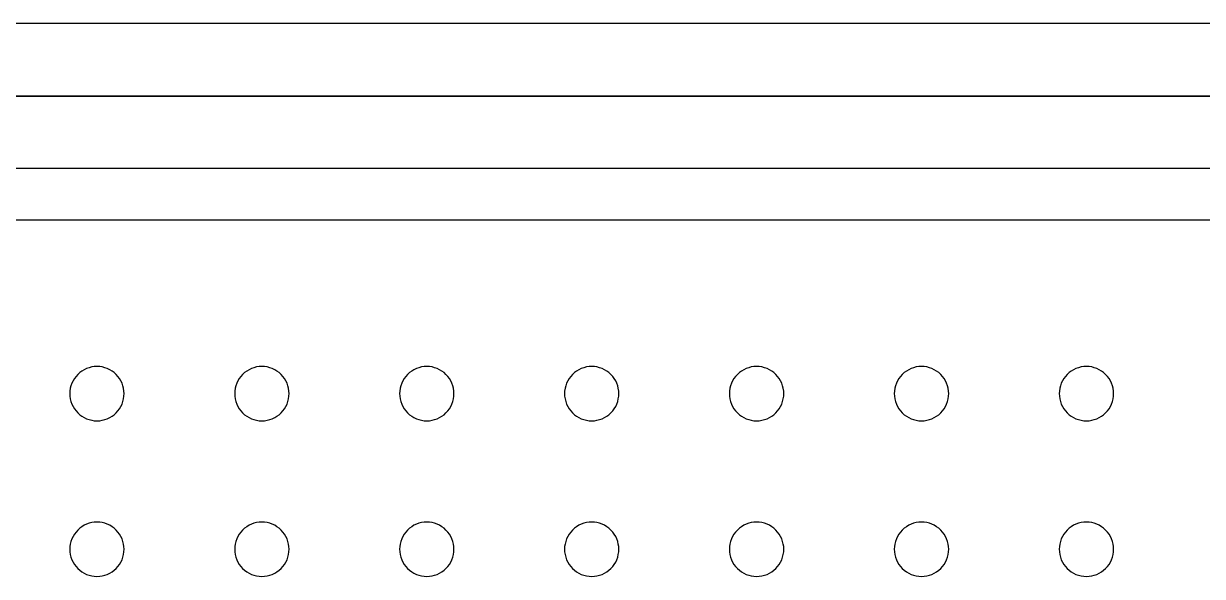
# Model space of a CAD drawing. Header units: millimetres. Extents: x -159872 to 386485, y -250577 to 158966.
# Drawn here: x 370450.6 to 370581.6, y 10064.1 to 10125.5 of the extents above; entities that cross this region are included whole.
import ezdxf

# ---------------------------------------------------------------- set-up
doc = ezdxf.new("R2010")
doc.units = ezdxf.units.MM
doc.layers.get('0').update_dxf_attribs({"lineweight": 25})
doc.layers.add('LDS-equipment-kitchen equipment', color=3, linetype='Continuous', lineweight=13)

# ---------------------------------------------------------------- blocks, each defined once
blk = doc.blocks.new('A$C41f9af21')
at = {"lineweight": 25, "transparency": 33554687}
for points in [[(458.78, 534.84, 0), (149.13, 534.84, 0)], [(110.91, 526.8, 0), (497, 526.8, 0)], [(497, 526.8, 0), (110.91, 526.8, 0)], [(458.78, 518.76, 0), (149.13, 518.76, 0)], [(458.78, 513, 0), (149.13, 513, 0)]]:
    blk.add_polyline3d(points, dxfattribs=at)
at = {"lineweight": 25}
for points in [[(240.07, 493.75, 0), (240.09, 493.45, 0), (240.13, 493.16, 0), (240.2, 492.87, 0), (240.3, 492.59, 0), (240.43, 492.32, 0), (240.58, 492.07, 0), (240.76, 491.83, 0), (240.96, 491.61, 0), (241.18, 491.41, 0), (241.41, 491.24, 0), (241.67, 491.09, 0), (241.93, 490.96, 0), (242.21, 490.86, 0), (242.5, 490.79, 0), (242.79, 490.74, 0), (243.09, 490.73, 0), (243.39, 490.74, 0), (243.68, 490.79, 0), (243.97, 490.86, 0), (244.24, 490.96, 0), (244.51, 491.09, 0), (244.77, 491.24, 0), (245, 491.41, 0), (245.22, 491.61, 0), (245.42, 491.83, 0), (245.6, 492.07, 0), (245.75, 492.32, 0), (245.88, 492.59, 0), (245.98, 492.87, 0), (246.05, 493.16, 0), (246.09, 493.45, 0), (246.11, 493.75, 0), (246.09, 494.04, 0), (246.05, 494.34, 0), (245.98, 494.62, 0), (245.88, 494.9, 0), (245.75, 495.17, 0), (245.6, 495.42, 0), (245.42, 495.66, 0), (245.22, 495.88, 0), (245, 496.08, 0), (244.77, 496.26, 0), (244.51, 496.41, 0), (244.24, 496.53, 0), (243.97, 496.63, 0), (243.68, 496.71, 0), (243.39, 496.75, 0), (243.09, 496.76, 0), (242.79, 496.75, 0), (242.5, 496.71, 0), (242.21, 496.63, 0), (241.93, 496.53, 0), (241.67, 496.41, 0), (241.41, 496.26, 0), (241.18, 496.08, 0), (240.96, 495.88, 0), (240.76, 495.66, 0), (240.58, 495.42, 0), (240.43, 495.17, 0), (240.3, 494.9, 0), (240.2, 494.62, 0), (240.13, 494.34, 0), (240.09, 494.04, 0), (240.07, 493.75, 0)], [(258.39, 493.75, 0), (258.4, 493.45, 0), (258.45, 493.16, 0), (258.52, 492.87, 0), (258.62, 492.59, 0), (258.75, 492.32, 0), (258.9, 492.07, 0), (259.08, 491.83, 0), (259.27, 491.61, 0), (259.49, 491.41, 0), (259.73, 491.24, 0), (259.99, 491.09, 0), (260.25, 490.96, 0), (260.53, 490.86, 0), (260.82, 490.79, 0), (261.11, 490.74, 0), (261.41, 490.73, 0), (261.7, 490.74, 0), (262, 490.79, 0), (262.28, 490.86, 0), (262.56, 490.96, 0), (262.83, 491.09, 0), (263.08, 491.24, 0), (263.32, 491.41, 0), (263.54, 491.61, 0), (263.74, 491.83, 0), (263.92, 492.07, 0), (264.07, 492.32, 0), (264.2, 492.59, 0), (264.3, 492.87, 0), (264.37, 493.16, 0), (264.41, 493.45, 0), (264.43, 493.75, 0), (264.41, 494.04, 0), (264.37, 494.34, 0), (264.3, 494.62, 0), (264.2, 494.9, 0), (264.07, 495.17, 0), (263.92, 495.42, 0), (263.74, 495.66, 0), (263.54, 495.88, 0), (263.32, 496.08, 0), (263.08, 496.26, 0), (262.83, 496.41, 0), (262.56, 496.53, 0), (262.28, 496.63, 0), (262, 496.71, 0), (261.7, 496.75, 0), (261.41, 496.76, 0), (261.11, 496.75, 0), (260.82, 496.71, 0), (260.53, 496.63, 0), (260.25, 496.53, 0), (259.99, 496.41, 0), (259.73, 496.26, 0), (259.49, 496.08, 0), (259.27, 495.88, 0), (259.08, 495.66, 0), (258.9, 495.42, 0), (258.75, 495.17, 0), (258.62, 494.9, 0), (258.52, 494.62, 0), (258.45, 494.34, 0), (258.4, 494.04, 0), (258.39, 493.75, 0)], [(276.71, 493.75, 0), (276.72, 493.45, 0), (276.77, 493.16, 0), (276.84, 492.87, 0), (276.94, 492.59, 0), (277.06, 492.32, 0), (277.22, 492.07, 0), (277.39, 491.83, 0), (277.59, 491.61, 0), (277.81, 491.41, 0), (278.05, 491.24, 0), (278.3, 491.09, 0), (278.57, 490.96, 0), (278.85, 490.86, 0), (279.14, 490.79, 0), (279.43, 490.74, 0), (279.73, 490.73, 0), (280.02, 490.74, 0), (280.31, 490.79, 0), (280.6, 490.86, 0), (280.88, 490.96, 0), (281.15, 491.09, 0), (281.4, 491.24, 0), (281.64, 491.41, 0), (281.86, 491.61, 0), (282.06, 491.83, 0), (282.24, 492.07, 0), (282.39, 492.32, 0), (282.51, 492.59, 0), (282.61, 492.87, 0), (282.69, 493.16, 0), (282.73, 493.45, 0), (282.74, 493.75, 0), (282.73, 494.04, 0), (282.69, 494.34, 0), (282.61, 494.62, 0), (282.51, 494.9, 0), (282.39, 495.17, 0), (282.24, 495.42, 0), (282.06, 495.66, 0), (281.86, 495.88, 0), (281.64, 496.08, 0), (281.4, 496.26, 0), (281.15, 496.41, 0), (280.88, 496.53, 0), (280.6, 496.63, 0), (280.31, 496.71, 0), (280.02, 496.75, 0), (279.73, 496.76, 0), (279.43, 496.75, 0), (279.14, 496.71, 0), (278.85, 496.63, 0), (278.57, 496.53, 0), (278.3, 496.41, 0), (278.05, 496.26, 0), (277.81, 496.08, 0), (277.59, 495.88, 0), (277.39, 495.66, 0), (277.22, 495.42, 0), (277.06, 495.17, 0), (276.94, 494.9, 0), (276.84, 494.62, 0), (276.77, 494.34, 0), (276.72, 494.04, 0), (276.71, 493.75, 0)], [(295.03, 493.75, 0), (295.04, 493.45, 0), (295.08, 493.16, 0), (295.16, 492.87, 0), (295.26, 492.59, 0), (295.38, 492.32, 0), (295.54, 492.07, 0), (295.71, 491.83, 0), (295.91, 491.61, 0), (296.13, 491.41, 0), (296.37, 491.24, 0), (296.62, 491.09, 0), (296.89, 490.96, 0), (297.17, 490.86, 0), (297.46, 490.79, 0), (297.75, 490.74, 0), (298.04, 490.73, 0), (298.34, 490.74, 0), (298.63, 490.79, 0), (298.92, 490.86, 0), (299.2, 490.96, 0), (299.47, 491.09, 0), (299.72, 491.24, 0), (299.96, 491.41, 0), (300.18, 491.61, 0), (300.38, 491.83, 0), (300.55, 492.07, 0), (300.71, 492.32, 0), (300.83, 492.59, 0), (300.93, 492.87, 0), (301, 493.16, 0), (301.05, 493.45, 0), (301.06, 493.75, 0), (301.05, 494.04, 0), (301, 494.34, 0), (300.93, 494.62, 0), (300.83, 494.9, 0), (300.71, 495.17, 0), (300.55, 495.42, 0), (300.38, 495.66, 0), (300.18, 495.88, 0), (299.96, 496.08, 0), (299.72, 496.26, 0), (299.47, 496.41, 0), (299.2, 496.53, 0), (298.92, 496.63, 0), (298.63, 496.71, 0), (298.34, 496.75, 0), (298.04, 496.76, 0), (297.75, 496.75, 0), (297.46, 496.71, 0), (297.17, 496.63, 0), (296.89, 496.53, 0), (296.62, 496.41, 0), (296.37, 496.26, 0), (296.13, 496.08, 0), (295.91, 495.88, 0), (295.71, 495.66, 0), (295.54, 495.42, 0), (295.38, 495.17, 0), (295.26, 494.9, 0), (295.16, 494.62, 0), (295.08, 494.34, 0), (295.04, 494.04, 0), (295.03, 493.75, 0)], [(313.34, 493.75, 0), (313.36, 493.45, 0), (313.4, 493.16, 0), (313.47, 492.87, 0), (313.57, 492.59, 0), (313.7, 492.32, 0), (313.85, 492.07, 0), (314.03, 491.83, 0), (314.23, 491.61, 0), (314.45, 491.41, 0), (314.69, 491.24, 0), (314.94, 491.09, 0), (315.21, 490.96, 0), (315.49, 490.86, 0), (315.77, 490.79, 0), (316.07, 490.74, 0), (316.36, 490.73, 0), (316.66, 490.74, 0), (316.95, 490.79, 0), (317.24, 490.86, 0), (317.52, 490.96, 0), (317.79, 491.09, 0), (318.04, 491.24, 0), (318.28, 491.41, 0), (318.5, 491.61, 0), (318.7, 491.83, 0), (318.87, 492.07, 0), (319.02, 492.32, 0), (319.15, 492.59, 0), (319.25, 492.87, 0), (319.32, 493.16, 0), (319.37, 493.45, 0), (319.38, 493.75, 0), (319.37, 494.04, 0), (319.32, 494.34, 0), (319.25, 494.62, 0), (319.15, 494.9, 0), (319.02, 495.17, 0), (318.87, 495.42, 0), (318.7, 495.66, 0), (318.5, 495.88, 0), (318.28, 496.08, 0), (318.04, 496.26, 0), (317.79, 496.41, 0), (317.52, 496.53, 0), (317.24, 496.63, 0), (316.95, 496.71, 0), (316.66, 496.75, 0), (316.36, 496.76, 0), (316.07, 496.75, 0), (315.77, 496.71, 0), (315.49, 496.63, 0), (315.21, 496.53, 0), (314.94, 496.41, 0), (314.69, 496.26, 0), (314.45, 496.08, 0), (314.23, 495.88, 0), (314.03, 495.66, 0), (313.85, 495.42, 0), (313.7, 495.17, 0), (313.57, 494.9, 0), (313.47, 494.62, 0), (313.4, 494.34, 0), (313.36, 494.04, 0), (313.34, 493.75, 0)], [(331.66, 493.75, 0), (331.68, 493.45, 0), (331.72, 493.16, 0), (331.79, 492.87, 0), (331.89, 492.59, 0), (332.02, 492.32, 0), (332.17, 492.07, 0), (332.35, 491.83, 0), (332.55, 491.61, 0), (332.77, 491.41, 0), (333, 491.24, 0), (333.26, 491.09, 0), (333.53, 490.96, 0), (333.8, 490.86, 0), (334.09, 490.79, 0), (334.39, 490.74, 0), (334.68, 490.73, 0), (334.98, 490.74, 0), (335.27, 490.79, 0), (335.56, 490.86, 0), (335.84, 490.96, 0), (336.1, 491.09, 0), (336.36, 491.24, 0), (336.6, 491.41, 0), (336.81, 491.61, 0), (337.01, 491.83, 0), (337.19, 492.07, 0), (337.34, 492.32, 0), (337.47, 492.59, 0), (337.57, 492.87, 0), (337.64, 493.16, 0), (337.68, 493.45, 0), (337.7, 493.75, 0), (337.68, 494.04, 0), (337.64, 494.34, 0), (337.57, 494.62, 0), (337.47, 494.9, 0), (337.34, 495.17, 0), (337.19, 495.42, 0), (337.01, 495.66, 0), (336.81, 495.88, 0), (336.6, 496.08, 0), (336.36, 496.26, 0), (336.1, 496.41, 0), (335.84, 496.53, 0), (335.56, 496.63, 0), (335.27, 496.71, 0), (334.98, 496.75, 0), (334.68, 496.76, 0), (334.39, 496.75, 0), (334.09, 496.71, 0), (333.8, 496.63, 0), (333.53, 496.53, 0), (333.26, 496.41, 0), (333, 496.26, 0), (332.77, 496.08, 0), (332.55, 495.88, 0), (332.35, 495.66, 0), (332.17, 495.42, 0), (332.02, 495.17, 0), (331.89, 494.9, 0), (331.79, 494.62, 0), (331.72, 494.34, 0), (331.68, 494.04, 0), (331.66, 493.75, 0)], [(349.98, 493.75, 0), (350, 493.45, 0), (350.04, 493.16, 0), (350.11, 492.87, 0), (350.21, 492.59, 0), (350.34, 492.32, 0), (350.49, 492.07, 0), (350.67, 491.83, 0), (350.87, 491.61, 0), (351.08, 491.41, 0), (351.32, 491.24, 0), (351.58, 491.09, 0), (351.84, 490.96, 0), (352.12, 490.86, 0), (352.41, 490.79, 0), (352.7, 490.74, 0), (353, 490.73, 0), (353.29, 490.74, 0), (353.59, 490.79, 0), (353.87, 490.86, 0), (354.15, 490.96, 0), (354.42, 491.09, 0), (354.68, 491.24, 0), (354.91, 491.41, 0), (355.13, 491.61, 0), (355.33, 491.83, 0), (355.51, 492.07, 0), (355.66, 492.32, 0), (355.79, 492.59, 0), (355.89, 492.87, 0), (355.96, 493.16, 0), (356, 493.45, 0), (356.02, 493.75, 0), (356, 494.04, 0), (355.96, 494.34, 0), (355.89, 494.62, 0), (355.79, 494.9, 0), (355.66, 495.17, 0), (355.51, 495.42, 0), (355.33, 495.66, 0), (355.13, 495.88, 0), (354.91, 496.08, 0), (354.68, 496.26, 0), (354.42, 496.41, 0), (354.15, 496.53, 0), (353.87, 496.63, 0), (353.59, 496.71, 0), (353.29, 496.75, 0), (353, 496.76, 0), (352.7, 496.75, 0), (352.41, 496.71, 0), (352.12, 496.63, 0), (351.84, 496.53, 0), (351.58, 496.41, 0), (351.32, 496.26, 0), (351.08, 496.08, 0), (350.87, 495.88, 0), (350.67, 495.66, 0), (350.49, 495.42, 0), (350.34, 495.17, 0), (350.21, 494.9, 0), (350.11, 494.62, 0), (350.04, 494.34, 0), (350, 494.04, 0), (349.98, 493.75, 0)], [(240.07, 476.47, 0), (240.09, 476.17, 0), (240.13, 475.88, 0), (240.2, 475.59, 0), (240.3, 475.31, 0), (240.43, 475.04, 0), (240.58, 474.79, 0), (240.76, 474.55, 0), (240.96, 474.33, 0), (241.18, 474.13, 0), (241.41, 473.96, 0), (241.67, 473.8, 0), (241.93, 473.68, 0), (242.21, 473.58, 0), (242.5, 473.51, 0), (242.79, 473.46, 0), (243.09, 473.45, 0), (243.39, 473.46, 0), (243.68, 473.51, 0), (243.97, 473.58, 0), (244.24, 473.68, 0), (244.51, 473.8, 0), (244.77, 473.96, 0), (245, 474.13, 0), (245.22, 474.33, 0), (245.42, 474.55, 0), (245.6, 474.79, 0), (245.75, 475.04, 0), (245.88, 475.31, 0), (245.98, 475.59, 0), (246.05, 475.88, 0), (246.09, 476.17, 0), (246.11, 476.47, 0), (246.09, 476.76, 0), (246.05, 477.05, 0), (245.98, 477.34, 0), (245.88, 477.62, 0), (245.75, 477.89, 0), (245.6, 478.14, 0), (245.42, 478.38, 0), (245.22, 478.6, 0), (245, 478.8, 0), (244.77, 478.97, 0), (244.51, 479.13, 0), (244.24, 479.25, 0), (243.97, 479.35, 0), (243.68, 479.42, 0), (243.39, 479.47, 0), (243.09, 479.48, 0), (242.79, 479.47, 0), (242.5, 479.42, 0), (242.21, 479.35, 0), (241.93, 479.25, 0), (241.67, 479.13, 0), (241.41, 478.97, 0), (241.18, 478.8, 0), (240.96, 478.6, 0), (240.76, 478.38, 0), (240.58, 478.14, 0), (240.43, 477.89, 0), (240.3, 477.62, 0), (240.2, 477.34, 0), (240.13, 477.05, 0), (240.09, 476.76, 0), (240.07, 476.47, 0)], [(258.39, 476.47, 0), (258.4, 476.17, 0), (258.45, 475.88, 0), (258.52, 475.59, 0), (258.62, 475.31, 0), (258.75, 475.04, 0), (258.9, 474.79, 0), (259.08, 474.55, 0), (259.27, 474.33, 0), (259.49, 474.13, 0), (259.73, 473.96, 0), (259.99, 473.8, 0), (260.25, 473.68, 0), (260.53, 473.58, 0), (260.82, 473.51, 0), (261.11, 473.46, 0), (261.41, 473.45, 0), (261.7, 473.46, 0), (262, 473.51, 0), (262.28, 473.58, 0), (262.56, 473.68, 0), (262.83, 473.8, 0), (263.08, 473.96, 0), (263.32, 474.13, 0), (263.54, 474.33, 0), (263.74, 474.55, 0), (263.92, 474.79, 0), (264.07, 475.04, 0), (264.2, 475.31, 0), (264.3, 475.59, 0), (264.37, 475.88, 0), (264.41, 476.17, 0), (264.43, 476.47, 0), (264.41, 476.76, 0), (264.37, 477.05, 0), (264.3, 477.34, 0), (264.2, 477.62, 0), (264.07, 477.89, 0), (263.92, 478.14, 0), (263.74, 478.38, 0), (263.54, 478.6, 0), (263.32, 478.8, 0), (263.08, 478.97, 0), (262.83, 479.13, 0), (262.56, 479.25, 0), (262.28, 479.35, 0), (262, 479.42, 0), (261.7, 479.47, 0), (261.41, 479.48, 0), (261.11, 479.47, 0), (260.82, 479.42, 0), (260.53, 479.35, 0), (260.25, 479.25, 0), (259.99, 479.13, 0), (259.73, 478.97, 0), (259.49, 478.8, 0), (259.27, 478.6, 0), (259.08, 478.38, 0), (258.9, 478.14, 0), (258.75, 477.89, 0), (258.62, 477.62, 0), (258.52, 477.34, 0), (258.45, 477.05, 0), (258.4, 476.76, 0), (258.39, 476.47, 0)], [(276.71, 476.47, 0), (276.72, 476.17, 0), (276.77, 475.88, 0), (276.84, 475.59, 0), (276.94, 475.31, 0), (277.06, 475.04, 0), (277.22, 474.79, 0), (277.39, 474.55, 0), (277.59, 474.33, 0), (277.81, 474.13, 0), (278.05, 473.96, 0), (278.3, 473.8, 0), (278.57, 473.68, 0), (278.85, 473.58, 0), (279.14, 473.51, 0), (279.43, 473.46, 0), (279.73, 473.45, 0), (280.02, 473.46, 0), (280.31, 473.51, 0), (280.6, 473.58, 0), (280.88, 473.68, 0), (281.15, 473.8, 0), (281.4, 473.96, 0), (281.64, 474.13, 0), (281.86, 474.33, 0), (282.06, 474.55, 0), (282.24, 474.79, 0), (282.39, 475.04, 0), (282.51, 475.31, 0), (282.61, 475.59, 0), (282.69, 475.88, 0), (282.73, 476.17, 0), (282.74, 476.47, 0), (282.73, 476.76, 0), (282.69, 477.05, 0), (282.61, 477.34, 0), (282.51, 477.62, 0), (282.39, 477.89, 0), (282.24, 478.14, 0), (282.06, 478.38, 0), (281.86, 478.6, 0), (281.64, 478.8, 0), (281.4, 478.97, 0), (281.15, 479.13, 0), (280.88, 479.25, 0), (280.6, 479.35, 0), (280.31, 479.42, 0), (280.02, 479.47, 0), (279.73, 479.48, 0), (279.43, 479.47, 0), (279.14, 479.42, 0), (278.85, 479.35, 0), (278.57, 479.25, 0), (278.3, 479.13, 0), (278.05, 478.97, 0), (277.81, 478.8, 0), (277.59, 478.6, 0), (277.39, 478.38, 0), (277.22, 478.14, 0), (277.06, 477.89, 0), (276.94, 477.62, 0), (276.84, 477.34, 0), (276.77, 477.05, 0), (276.72, 476.76, 0), (276.71, 476.47, 0)], [(295.03, 476.47, 0), (295.04, 476.17, 0), (295.08, 475.88, 0), (295.16, 475.59, 0), (295.26, 475.31, 0), (295.38, 475.04, 0), (295.54, 474.79, 0), (295.71, 474.55, 0), (295.91, 474.33, 0), (296.13, 474.13, 0), (296.37, 473.96, 0), (296.62, 473.8, 0), (296.89, 473.68, 0), (297.17, 473.58, 0), (297.46, 473.51, 0), (297.75, 473.46, 0), (298.04, 473.45, 0), (298.34, 473.46, 0), (298.63, 473.51, 0), (298.92, 473.58, 0), (299.2, 473.68, 0), (299.47, 473.8, 0), (299.72, 473.96, 0), (299.96, 474.13, 0), (300.18, 474.33, 0), (300.38, 474.55, 0), (300.55, 474.79, 0), (300.71, 475.04, 0), (300.83, 475.31, 0), (300.93, 475.59, 0), (301, 475.88, 0), (301.05, 476.17, 0), (301.06, 476.47, 0), (301.05, 476.76, 0), (301, 477.05, 0), (300.93, 477.34, 0), (300.83, 477.62, 0), (300.71, 477.89, 0), (300.55, 478.14, 0), (300.38, 478.38, 0), (300.18, 478.6, 0), (299.96, 478.8, 0), (299.72, 478.97, 0), (299.47, 479.13, 0), (299.2, 479.25, 0), (298.92, 479.35, 0), (298.63, 479.42, 0), (298.34, 479.47, 0), (298.04, 479.48, 0), (297.75, 479.47, 0), (297.46, 479.42, 0), (297.17, 479.35, 0), (296.89, 479.25, 0), (296.62, 479.13, 0), (296.37, 478.97, 0), (296.13, 478.8, 0), (295.91, 478.6, 0), (295.71, 478.38, 0), (295.54, 478.14, 0), (295.38, 477.89, 0), (295.26, 477.62, 0), (295.16, 477.34, 0), (295.08, 477.05, 0), (295.04, 476.76, 0), (295.03, 476.47, 0)], [(313.34, 476.47, 0), (313.36, 476.17, 0), (313.4, 475.88, 0), (313.47, 475.59, 0), (313.57, 475.31, 0), (313.7, 475.04, 0), (313.85, 474.79, 0), (314.03, 474.55, 0), (314.23, 474.33, 0), (314.45, 474.13, 0), (314.69, 473.96, 0), (314.94, 473.8, 0), (315.21, 473.68, 0), (315.49, 473.58, 0), (315.77, 473.51, 0), (316.07, 473.46, 0), (316.36, 473.45, 0), (316.66, 473.46, 0), (316.95, 473.51, 0), (317.24, 473.58, 0), (317.52, 473.68, 0), (317.79, 473.8, 0), (318.04, 473.96, 0), (318.28, 474.13, 0), (318.5, 474.33, 0), (318.7, 474.55, 0), (318.87, 474.79, 0), (319.02, 475.04, 0), (319.15, 475.31, 0), (319.25, 475.59, 0), (319.32, 475.88, 0), (319.37, 476.17, 0), (319.38, 476.47, 0), (319.37, 476.76, 0), (319.32, 477.05, 0), (319.25, 477.34, 0), (319.15, 477.62, 0), (319.02, 477.89, 0), (318.87, 478.14, 0), (318.7, 478.38, 0), (318.5, 478.6, 0), (318.28, 478.8, 0), (318.04, 478.97, 0), (317.79, 479.13, 0), (317.52, 479.25, 0), (317.24, 479.35, 0), (316.95, 479.42, 0), (316.66, 479.47, 0), (316.36, 479.48, 0), (316.07, 479.47, 0), (315.77, 479.42, 0), (315.49, 479.35, 0), (315.21, 479.25, 0), (314.94, 479.13, 0), (314.69, 478.97, 0), (314.45, 478.8, 0), (314.23, 478.6, 0), (314.03, 478.38, 0), (313.85, 478.14, 0), (313.7, 477.89, 0), (313.57, 477.62, 0), (313.47, 477.34, 0), (313.4, 477.05, 0), (313.36, 476.76, 0), (313.34, 476.47, 0)], [(331.66, 476.47, 0), (331.68, 476.17, 0), (331.72, 475.88, 0), (331.79, 475.59, 0), (331.89, 475.31, 0), (332.02, 475.04, 0), (332.17, 474.79, 0), (332.35, 474.55, 0), (332.55, 474.33, 0), (332.77, 474.13, 0), (333, 473.96, 0), (333.26, 473.8, 0), (333.53, 473.68, 0), (333.8, 473.58, 0), (334.09, 473.51, 0), (334.39, 473.46, 0), (334.68, 473.45, 0), (334.98, 473.46, 0), (335.27, 473.51, 0), (335.56, 473.58, 0), (335.84, 473.68, 0), (336.1, 473.8, 0), (336.36, 473.96, 0), (336.6, 474.13, 0), (336.81, 474.33, 0), (337.01, 474.55, 0), (337.19, 474.79, 0), (337.34, 475.04, 0), (337.47, 475.31, 0), (337.57, 475.59, 0), (337.64, 475.88, 0), (337.68, 476.17, 0), (337.7, 476.47, 0), (337.68, 476.76, 0), (337.64, 477.05, 0), (337.57, 477.34, 0), (337.47, 477.62, 0), (337.34, 477.89, 0), (337.19, 478.14, 0), (337.01, 478.38, 0), (336.81, 478.6, 0), (336.6, 478.8, 0), (336.36, 478.97, 0), (336.1, 479.13, 0), (335.84, 479.25, 0), (335.56, 479.35, 0), (335.27, 479.42, 0), (334.98, 479.47, 0), (334.68, 479.48, 0), (334.39, 479.47, 0), (334.09, 479.42, 0), (333.8, 479.35, 0), (333.53, 479.25, 0), (333.26, 479.13, 0), (333, 478.97, 0), (332.77, 478.8, 0), (332.55, 478.6, 0), (332.35, 478.38, 0), (332.17, 478.14, 0), (332.02, 477.89, 0), (331.89, 477.62, 0), (331.79, 477.34, 0), (331.72, 477.05, 0), (331.68, 476.76, 0), (331.66, 476.47, 0)], [(349.98, 476.47, 0), (350, 476.17, 0), (350.04, 475.88, 0), (350.11, 475.59, 0), (350.21, 475.31, 0), (350.34, 475.04, 0), (350.49, 474.79, 0), (350.67, 474.55, 0), (350.87, 474.33, 0), (351.08, 474.13, 0), (351.32, 473.96, 0), (351.58, 473.8, 0), (351.84, 473.68, 0), (352.12, 473.58, 0), (352.41, 473.51, 0), (352.7, 473.46, 0), (353, 473.45, 0), (353.29, 473.46, 0), (353.59, 473.51, 0), (353.87, 473.58, 0), (354.15, 473.68, 0), (354.42, 473.8, 0), (354.68, 473.96, 0), (354.91, 474.13, 0), (355.13, 474.33, 0), (355.33, 474.55, 0), (355.51, 474.79, 0), (355.66, 475.04, 0), (355.79, 475.31, 0), (355.89, 475.59, 0), (355.96, 475.88, 0), (356, 476.17, 0), (356.02, 476.47, 0), (356, 476.76, 0), (355.96, 477.05, 0), (355.89, 477.34, 0), (355.79, 477.62, 0), (355.66, 477.89, 0), (355.51, 478.14, 0), (355.33, 478.38, 0), (355.13, 478.6, 0), (354.91, 478.8, 0), (354.68, 478.97, 0), (354.42, 479.13, 0), (354.15, 479.25, 0), (353.87, 479.35, 0), (353.59, 479.42, 0), (353.29, 479.47, 0), (353, 479.48, 0), (352.7, 479.47, 0), (352.41, 479.42, 0), (352.12, 479.35, 0), (351.84, 479.25, 0), (351.58, 479.13, 0), (351.32, 478.97, 0), (351.08, 478.8, 0), (350.87, 478.6, 0), (350.67, 478.38, 0), (350.49, 478.14, 0), (350.34, 477.89, 0), (350.21, 477.62, 0), (350.11, 477.34, 0), (350.04, 477.05, 0), (350, 476.76, 0), (349.98, 476.47, 0)]]:
    blk.add_polyline3d(points, dxfattribs=at)
blk = doc.blocks.new('Group-338')
at = {"layer": 'LDS-equipment-kitchen equipment', "rotation": 359.9999999945186}
blk.add_blockref('A$C41f9af21', (309542.18, 46048.13), dxfattribs=at)

msp = doc.modelspace()

# ---------------------------------------------------------------- block references
at = {"layer": 'LDS-equipment-kitchen equipment', "color": 7}
msp.add_blockref('Group-338', (60673.51323, -36457.51522), dxfattribs=at)

doc.saveas('drawing.dxf')
